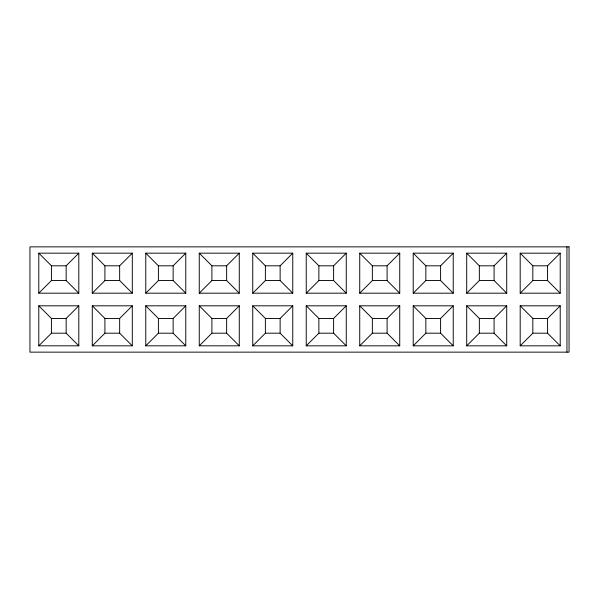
<?xml version="1.0" encoding="UTF-8"?>
<svg xmlns="http://www.w3.org/2000/svg" width="599" height="599" viewBox="0 0 599 599"><rect width="100%" height="100%" fill="white"/><g stroke="black" fill="none" stroke-linecap="round" stroke-linejoin="round"><path stroke-width="0.9" d="M38.793 293.181L38.793 253.167L78.806 253.167L78.806 293.181L38.793 293.181L51.432 280.549M66.167 280.549L66.167 265.806L78.806 253.167M38.793 345.825L51.432 333.194L66.167 333.194L78.806 345.825L38.793 345.825L38.793 305.819L78.806 305.819L78.806 345.825M38.793 305.819L51.432 318.451L66.167 318.451L78.806 305.819M92.283 293.181L92.283 253.167L132.297 253.167L132.297 293.181L92.283 293.181L104.915 280.549L119.658 280.549M92.283 253.167L104.915 265.806L119.658 265.806L132.297 253.167M92.283 345.825L104.915 333.194L119.658 333.194L132.297 345.833L132.297 305.819L92.283 305.819L92.283 345.825L132.297 345.833M92.283 305.819L104.915 318.451L119.658 318.451L132.297 305.819M145.774 293.181L158.406 280.549L173.148 280.549L185.78 293.181L185.78 253.167L145.774 253.167L145.774 293.181L185.78 293.181M145.774 253.167L158.406 265.806L173.148 265.806L185.78 253.167M145.774 345.825L158.406 333.194L173.148 333.194L185.78 345.833L185.78 305.819L145.774 305.819L145.774 345.825L185.78 345.833M145.774 305.819L158.406 318.451L173.148 318.451L185.78 305.819M199.257 293.181L211.896 280.549L226.639 280.549L239.271 293.181L239.271 253.167L199.257 253.167L199.257 293.181L239.271 293.181M199.257 253.167L211.896 265.806L226.639 265.806L239.271 253.167M199.257 345.825L211.896 333.194L226.639 333.194L239.271 345.833L239.271 305.819L199.257 305.819L199.257 345.825L239.271 345.833M199.257 305.819L211.896 318.451L226.639 318.451L239.271 305.819M252.748 293.181L265.387 280.549L280.13 280.549L292.761 293.181L292.761 253.167L252.748 253.167L252.748 293.181L292.761 293.181M280.13 280.549L280.13 265.806L292.761 253.167M252.748 345.833L265.387 333.194L265.387 318.451L252.748 305.819L292.761 305.819L292.761 345.833L252.748 345.833L252.748 305.819M292.761 345.833L280.13 333.194L280.13 318.451L292.761 305.819M306.239 293.181L318.87 280.549L318.87 265.806L306.239 253.167L346.252 253.167L346.252 293.181L306.239 293.181L306.239 253.167M346.252 293.181L333.613 280.549L333.613 265.806L346.252 253.167M306.239 345.833L318.87 333.194L318.87 318.451L306.239 305.819L346.252 305.819L346.252 345.833L306.239 345.833L306.239 305.819M318.87 318.451L333.613 318.451L346.252 305.819M359.729 293.181L372.361 280.549L372.361 265.806L359.729 253.167L399.743 253.167L399.743 293.181L359.729 293.181L359.729 253.167M399.743 293.181L387.104 280.549L387.104 265.806L399.743 253.167M359.729 345.833L372.361 333.194L372.361 318.451L359.729 305.819L399.743 305.819L399.743 345.833L359.729 345.833L359.729 305.819M372.361 318.451L387.104 318.451L399.743 305.819M413.22 293.181L425.852 280.549L425.852 265.806L413.22 253.167L453.226 253.167L453.226 293.181L413.22 293.181L413.22 253.167M425.852 265.806L440.594 265.806L453.226 253.167M413.22 345.833L425.852 333.194L425.852 318.451L413.22 305.819L453.226 305.819L453.226 345.833L413.22 345.833L413.22 305.819M425.852 318.451L440.594 318.451L453.226 305.819M466.703 293.181L479.342 280.549L479.342 265.806L466.703 253.167L506.717 253.175L506.717 293.181L466.703 293.181L466.703 253.167M479.342 265.806L494.085 265.806L506.717 253.175M466.703 345.833L479.342 333.194L479.342 318.451L466.703 305.819L506.717 305.819L506.717 345.833L466.703 345.833L466.703 305.819M506.717 305.819L494.085 318.451L494.085 333.194L506.717 345.833M520.194 293.181L532.825 280.549L532.825 265.806L520.194 253.175L560.207 253.175L560.207 293.181L520.194 293.181L520.194 253.175M560.207 293.181L547.568 280.549L547.568 265.806L560.207 253.175M520.194 345.833L520.194 305.819L560.207 305.819L560.207 345.833L520.194 345.833L532.825 333.194L532.825 318.451M547.568 318.451L560.207 305.819M38.793 253.167L51.432 265.806L66.167 265.806M252.748 253.167L265.387 265.806L280.13 265.806M318.87 265.806L333.613 265.806M372.361 265.806L387.104 265.806M532.825 265.806L547.568 265.806M318.87 280.549L333.613 280.549M372.361 280.549L387.104 280.549M425.852 280.549L440.594 280.549L453.226 293.181M479.342 280.549L494.085 280.549L506.717 293.181M532.825 280.549L547.568 280.549M265.387 318.451L280.13 318.451M479.342 318.451L494.085 318.451M265.387 333.194L280.13 333.194M318.87 333.194L333.613 333.194L346.252 345.833M372.361 333.194L387.104 333.194L399.743 345.833M425.852 333.194L440.594 333.194L453.226 345.833M479.342 333.194L494.085 333.194M532.825 333.194L547.568 333.194L560.207 345.833M520.194 305.819L532.825 318.451L547.568 318.451L547.568 333.194M132.297 293.181L119.658 280.549L119.658 265.806M78.806 293.181L66.167 280.549L51.432 280.549L51.432 265.806M566.946 246.855L566.946 352.145M494.085 265.806L494.085 280.549M440.594 265.806L440.594 280.549M440.594 318.451L440.594 333.194M387.104 318.451L387.104 333.194M333.613 318.451L333.613 333.194M265.387 265.806L265.387 280.549M226.639 265.806L226.639 280.549M226.639 318.451L226.639 333.194M211.896 265.806L211.896 280.549M211.896 318.451L211.896 333.194M173.148 265.806L173.148 280.549M173.148 318.451L173.148 333.194M158.406 265.806L158.406 280.549M158.406 318.451L158.406 333.194M119.658 318.451L119.658 333.194M104.915 265.806L104.915 280.549M104.915 318.451L104.915 333.194M66.167 318.451L66.167 333.194M51.432 318.451L51.432 333.194M569.05 246.855L29.95 246.855L29.95 352.145L569.05 352.145L569.05 246.855"/></g></svg>
